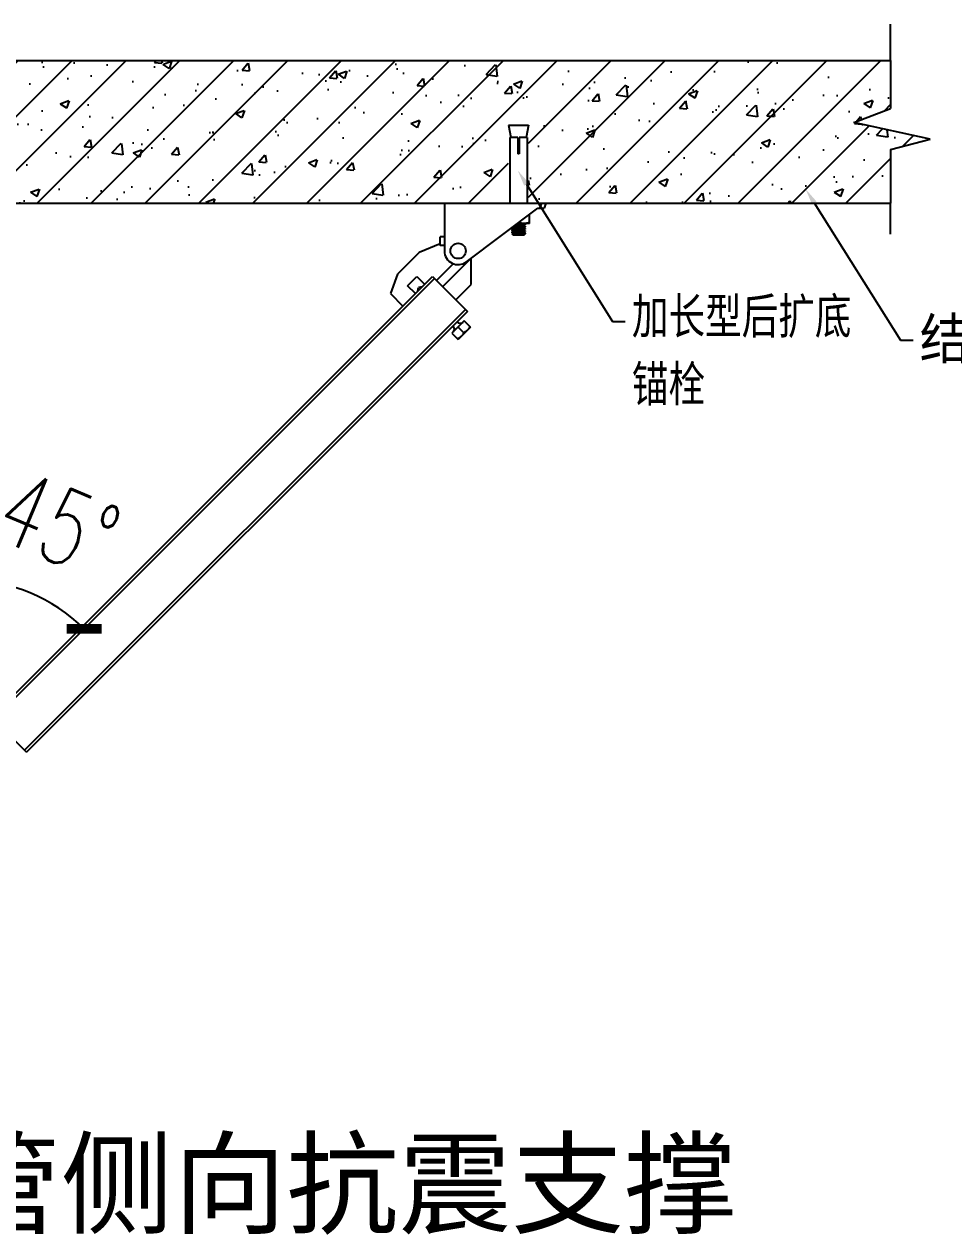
# Model space of a CAD drawing. Extents: x -452079 to 117456, y 3902 to 836955.
# Drawn here: x -265778 to -260150, y 686003 to 693335 of the extents above; entities that cross this region are included whole.
import ezdxf
from ezdxf import colors
from ezdxf.entities.mleader import LeaderData, LeaderLine
from ezdxf.math import Vec2, Vec3

# ---------------------------------------------------------------- set-up
doc = ezdxf.new("R2010")
doc.units = 0
doc.header["$LTSCALE"] = 1000
doc.header["$MEASUREMENT"] = 0
doc.linetypes.add('AUDIT_D_160901175043-111', pattern=[0])
doc.linetypes.add('AUDIT_D_160901175043-122', pattern=[0])
doc.layers.add('总说明', color=2, linetype='Continuous')
doc.styles.add('DIM_FONT', font='SIMPLEX', dxfattribs={"width": 0.7, "bigfont": 'GBCBIG'})
doc.styles.add('ST', font='')
doc.styles.add('标题文字', font='txt.shx', dxfattribs={"bigfont": 'hztxt.shx'})
doc.styles.get('ST').set_extended_font_data('SimHei')
doc.dimstyles.new('DIMN150', dxfattribs={"dimscale": 1.5, "dimtxt": 300, "dimasz": 100, "dimexe": 250, "dimexo": 300, "dimgap": 150, "dimtad": 1, "dimdec": 0, "dimzin": 0, "dimdsep": 46, "dimtxsty": 'DIM_FONT', "dimblk": 'ARCHTICK', "dimcen": 0.09, "dimclrt": 7, "dimazin": 2, "dimtfac": 1, "dimtdec": 0, "dimtix": 1, "dimtmove": 2, "dimatfit": 3, "dimfxl": 0, "dimtolj": 1, "dimtzin": 0, "dimarcsym": 0})

# ---------------------------------------------------------------- blocks, each defined once
blk = doc.blocks.new('_ArchTick')
at = {"color": 0, "linetype": 'ByBlock', "const_width": 0.4}
blk.add_lwpolyline([(-0.5, -0.5), (0.5, 0.5)], dxfattribs=at)
blk = doc.blocks.new('*D324')
at = {"layer": '总说明', "color": 0, "linetype": 'Continuous', "lineweight": -2, "transparency": 16777216}
blk.add_arc((-266127.6, 688961.8), 1005.9, 45, 90, dxfattribs=at)
at = {"layer": '总说明', "color": 0, "linetype": 'Continuous', "lineweight": -2, "transparency": 16777216, "xscale": 150, "yscale": 150, "zscale": 150}
for p, rotation in [((-266127.6, 689967.7), 180.0000000000005), ((-265416.3, 689673.1), 315.0000000000401)]:
    blk.add_blockref('_ArchTick', p, dxfattribs=dict(at, rotation=rotation))
at = {"layer": '总说明', "color": 7, "linetype": 'Continuous', "transparency": 16777216, "insert": (-265570.5, 690306.9), "char_height": 450, "attachment_point": 5, "rotation": 337.5, "style": 'DIM_FONT'}
blk.add_mtext('\\A1;45°', dxfattribs=at)

msp = doc.modelspace()

# ---------------------------------------------------------------- hatches: boundary and pattern name
at = {"layer": '总说明', "linetype": 'Continuous'}
h = msp.add_hatch(dxfattribs=at)
h.set_pattern_fill('ANSI31', color=33, scale=1846.2816, style=0)
h.set_pattern_definition([(45, (-2066433.74, -3989435.69), (-163.18978, 163.18978), [])])
h.paths.add_polyline_path([(-266433.36, 692722.61), (-266313.72, 692722.61), (-266313.72, 692250.7), (-266433.36, 692250.7)])
h.paths.add_polyline_path([(-262845.6, 692722.61), (-262725.96, 692722.61), (-262725.96, 692250.7), (-262845.6, 692250.7)])
h.paths.add_polyline_path([(-267604.87, 692639.1), (-268066.61, 692739.26), (-267844.18, 692825.33), (-267844.18, 693114.76), (-260532.9, 693114.76), (-260532.9, 692825.33), (-260755.34, 692739.26), (-260293.6, 692639.1), (-260532.9, 692575.05), (-260532.9, 692250.7), (-262620.21, 692250.7), (-263234.43, 692250.7), (-267844.18, 692250.7), (-267844.18, 692575.05)])
h = msp.add_hatch(dxfattribs=at)
h.set_pattern_fill('AR-CONC', color=33, scale=73.851264, style=0)
h.set_pattern_definition([(50, (-2066433.74, -3989435.7), (529.70571, -46.343245), [55.38845, -609.27293]), (355, (-2066433.74, -3989435.7), (-102.469614, 555.5034), [44.31076, -487.41834]), (100.4514, (-2066389.6, -3989439.55), (427.23649, 509.159816), [47.072936, -517.80231]), (46.1842, (-2066433.74, -3989288), (788.171004, -122.23788), [83.08267, -913.90939]), (96.6356, (-2066368.06, -3989298.2), (690.26022, 719.39836), [70.6094, -776.70334]), (351.1842, (-2066433.7, -3989288), (690.25966, 719.3989), [66.46614, -731.12751]), (21, (-2066359.9, -3989324.9), (440.823403, -297.33914), [55.38845, -609.27293]), (326, (-2066359.9, -3989324.9), (179.69145, 535.532474), [44.31076, -487.41834]), (71.4514, (-2066323.15, -3989349.7), (620.51503, 238.19285), [47.072936, -517.80231]), (37.5, (-2066433.74, -3989435.69), (8.980207, 245.846319), [0, -481.510241, 0, -494.803469, 0, -489.264624]), (7.5, (-2066433.74, -3989435.69), (194.280179, 291.278035), [0, -282.111828, 0, -470.432552, 0, -186.474442]), (327.5, (-2066598.42, -3989435.69), (394.234617, -16.657058), [0, -184.62816, 0, -576.03986, 0, -764.360582]), (317.5, (-2066672.28, -3989435.7), (430.690358, 73.928795), [0, -240.016608, 0, -382.549548, 0, -542.80679])])
h.paths.add_polyline_path([(-266433.36, 692722.61), (-266313.72, 692722.61), (-266313.72, 692250.7), (-266433.36, 692250.7)])
h.paths.add_polyline_path([(-262845.6, 692722.61), (-262725.96, 692722.61), (-262725.96, 692250.7), (-262845.6, 692250.7)])
h.paths.add_polyline_path([(-267604.87, 692639.1), (-268066.61, 692739.26), (-267844.18, 692825.33), (-267844.18, 693114.76), (-260532.9, 693114.76), (-260532.9, 692825.33), (-260755.34, 692739.26), (-260293.6, 692639.1), (-260532.9, 692575.05), (-260532.9, 692250.7), (-262620.21, 692250.7), (-263234.43, 692250.7), (-267844.18, 692250.7), (-267844.18, 692575.05)])

# ---------------------------------------------------------------- linework, layer by layer
at = {"layer": '总说明', "color": 133, "linetype": 'Continuous'}
for p, q in [((-267844.18, 693114.76), (-260532.9, 693114.76)), ((-267844.18, 692250.7), (-263234.43, 692250.7)), ((-262620.21, 692250.7), (-260532.9, 692250.7))]:
    msp.add_line(p, q, dxfattribs=at)
at = {"layer": '总说明', "color": 3, "linetype": 'Continuous'}
for p, q in [((-262845.6, 692722.61), (-262831.89, 692649.5)), ((-262845.6, 692722.61), (-262725.96, 692722.61)), ((-262725.96, 692722.61), (-262739.67, 692649.5)), ((-262838.85, 692649.5), (-262838.85, 692549.8)), ((-262789.1, 692649.5), (-262838.85, 692649.5)), ((-262789.1, 692649.5), (-262789.1, 692549.8)), ((-262782.46, 692649.5), (-262782.46, 692549.8)), ((-262732.71, 692649.5), (-262782.46, 692649.5)), ((-262732.71, 692649.5), (-262732.71, 692549.8)), ((-262789.1, 692616.27), (-262782.46, 692616.27)), ((-262838.95, 692549.8), (-262838.95, 692250.7)), ((-262838.85, 692549.8), (-262838.95, 692549.8)), ((-262782.46, 692549.8), (-262789.1, 692549.8)), ((-262732.61, 692549.8), (-262732.71, 692549.8)), ((-262732.61, 692549.8), (-262732.61, 692250.7)), ((-262719.31, 692127.74), (-262719.31, 692183.21)), ((-262825.66, 692095.17), (-262825.55, 692095.3)), ((-262825.66, 692095.17), (-262825.66, 692092.51)), ((-262825.55, 692092.39), (-262825.66, 692092.51)), ((-262825.66, 692084.54), (-262825.55, 692084.66)), ((-262825.66, 692084.54), (-262825.66, 692081.88)), ((-262825.55, 692081.76), (-262825.66, 692081.88)), ((-262825.66, 692073.9), (-262825.55, 692074.03)), ((-262825.66, 692073.9), (-262825.66, 692071.24)), ((-262825.55, 692071.12), (-262825.66, 692071.24)), ((-262825.55, 692103.02), (-262819.93, 692099.77)), ((-262819.78, 692098.64), (-262825.55, 692095.3)), ((-262825.55, 692092.39), (-262819.93, 692089.14)), ((-262819.78, 692088.01), (-262825.55, 692084.66)), ((-262825.55, 692081.76), (-262819.93, 692078.5)), ((-262819.78, 692077.37), (-262825.55, 692074.03)), ((-262825.55, 692071.12), (-262819.93, 692067.87)), ((-262825.33, 692103.41), (-262824.99, 692103.46)), ((-262824.79, 692063.84), (-262824.82, 692063.76)), ((-262819.01, 692057.95), (-262824.82, 692063.76)), ((-262819.78, 692066.74), (-262824.79, 692063.84)), ((-262819.9, 692099.83), (-262819.9, 692098.64)), ((-262819.9, 692089.19), (-262819.9, 692088.01)), ((-262819.9, 692078.56), (-262819.9, 692077.37)), ((-262819.9, 692067.92), (-262819.9, 692066.74)), ((-262819.79, 692088.04), (-262819.58, 692088.12)), ((-262819.78, 692077.38), (-262819.57, 692077.47)), ((-262819.77, 692066.73), (-262819.55, 692066.82)), ((-262757.57, 692064.6), (-262813.96, 692064.6)), ((-262781.23, 692058.84), (-262806.47, 692058.84)), ((-262794.26, 692126.71), (-262770.52, 692127.74)), ((-262719.31, 692127.74), (-262792.9, 692127.74)), ((-262752.55, 692057.95), (-262750.11, 692060.38)), ((-262752.31, 692094.18), (-262751.81, 692094.41)), ((-262752.17, 692115.48), (-262751.84, 692115.7)), ((-262752.11, 692126.13), (-262751.85, 692126.34)), ((-262752.03, 692083.65), (-262751.8, 692083.76)), ((-262752.02, 692073.01), (-262751.79, 692073.12)), ((-262751.78, 692126.27), (-262749.24, 692127.74)), ((-262751.78, 692115.63), (-262746.01, 692118.98)), ((-262751.78, 692105), (-262746.01, 692108.34)), ((-262751.78, 692094.36), (-262746.01, 692097.71)), ((-262751.78, 692083.73), (-262746.01, 692087.07)), ((-262751.78, 692073.09), (-262746.01, 692076.44)), ((-262751.78, 692062.46), (-262746.01, 692065.8)), ((-262751.66, 692125.08), (-262751.66, 692126.27)), ((-262751.66, 692114.45), (-262751.66, 692115.63)), ((-262751.66, 692103.81), (-262751.66, 692105)), ((-262751.66, 692093.18), (-262751.66, 692094.36)), ((-262751.66, 692082.54), (-262751.66, 692083.73)), ((-262751.66, 692071.91), (-262751.66, 692073.09)), ((-262751.66, 692061.27), (-262751.66, 692062.46)), ((-262746.01, 692121.88), (-262751.62, 692125.14)), ((-262746.01, 692111.25), (-262751.62, 692114.5)), ((-262746.01, 692100.61), (-262751.62, 692103.87)), ((-262746.01, 692089.98), (-262751.62, 692093.23)), ((-262746.01, 692079.34), (-262751.62, 692082.6)), ((-262746.01, 692068.71), (-262751.62, 692071.96)), ((-262751.09, 692061.02), (-262751.62, 692061.33)), ((-262750.15, 692060.47), (-262751.09, 692061.02)), ((-262750.15, 692060.47), (-262750.11, 692060.38)), ((-262745.9, 692121.76), (-262746.01, 692121.88)), ((-262746.01, 692118.98), (-262745.9, 692119.1)), ((-262745.9, 692111.12), (-262746.01, 692111.25)), ((-262746.01, 692108.34), (-262745.9, 692108.47)), ((-262745.9, 692100.49), (-262746.01, 692100.61)), ((-262746.01, 692097.71), (-262745.9, 692097.83)), ((-262745.9, 692089.86), (-262746.01, 692089.98)), ((-262746.01, 692087.07), (-262745.9, 692087.2)), ((-262745.9, 692079.22), (-262746.01, 692079.34)), ((-262746.01, 692076.44), (-262745.9, 692076.56)), ((-262745.9, 692068.59), (-262746.01, 692068.71)), ((-262745.9, 692065.93), (-262746.01, 692065.8)), ((-262745.9, 692121.76), (-262745.9, 692119.1)), ((-262745.9, 692111.12), (-262745.9, 692108.47)), ((-262745.9, 692100.49), (-262745.9, 692097.83)), ((-262745.9, 692089.86), (-262745.9, 692087.2)), ((-262745.9, 692079.22), (-262745.9, 692076.56)), ((-262745.9, 692068.59), (-262745.9, 692065.93)), ((-262752.55, 692057.95), (-262819.01, 692057.95))]:
    msp.add_line(p, q, dxfattribs=at)
at = {"layer": '总说明', "color": 5, "linetype": 'Continuous'}
for p, q in [((-263234.43, 692250.7), (-263234.43, 691961.58)), ((-263234.43, 692250.7), (-262620.21, 692250.7)), ((-263101.33, 691895.23), (-262669.46, 692220.79)), ((-262669.46, 692220.79), (-262631.1, 692220.79)), ((-262646.75, 692250.7), (-262658.18, 692220.79)), ((-262620.21, 692250.7), (-262631.1, 692220.79)), ((-263260.44, 692005.31), (-263386.87, 691951.64)), ((-263260.44, 691995.48), (-263260.44, 692047.99)), ((-263234.43, 692047.99), (-263260.44, 692047.99)), ((-263234.43, 691995.48), (-263260.44, 691995.48)), ((-263386.87, 691951.64), (-263518.46, 691820.05)), ((-263071.58, 691759.34), (-263071.58, 691917.66)), ((-263180.62, 691884.36), (-263282.61, 691782.37)), ((-263090.24, 691900.48), (-263245.48, 691745.24)), ((-263518.46, 691820.05), (-263560.37, 691702.94)), ((-263456.97, 691749.94), (-263400.57, 691806.34)), ((-263400.57, 691806.34), (-263353.58, 691759.34)), ((-263560.37, 691702.94), (-263485.17, 691627.75)), ((-263409.97, 691702.94), (-263456.97, 691749.94)), ((-263395.2, 691717.72), (-263391.17, 691740.54)), ((-263368.35, 691744.57), (-263391.17, 691740.54)), ((-263165.58, 691665.35), (-263071.58, 691759.34)), ((-263113.88, 691538.45), (-263189.08, 691463.25)), ((-263076.28, 691500.85), (-263151.48, 691425.65)), ((-263117.24, 691466.61), (-263151.48, 691500.85)), ((-263076.28, 691500.85), (-263113.88, 691538.45)), ((-263189.08, 691463.25), (-263151.48, 691425.65))]:
    msp.add_line(p, q, dxfattribs=at)
at = {"layer": '总说明', "color": 2, "linetype": 'Continuous'}
for p, q in [((-265976.1, 689136.82), (-263306.58, 691806.34)), ((-263294.83, 691794.59), (-265964.35, 689125.07)), ((-263306.58, 691806.34), (-263095.08, 691594.85)), ((-263106.83, 691606.6), (-265776.36, 688937.07)), ((-263095.08, 691594.85), (-265764.61, 688925.32)), ((-265976.1, 689136.82), (-265764.61, 688925.32))]:
    msp.add_line(p, q, dxfattribs=at)
at = {"layer": '总说明', "color": 4, "linetype": 'AUDIT_D_160901175043-122'}
for points in [[(-260532.9, 693114.76), (-260532.9, 693334.83)], [(-260532.9, 693114.76), (-260532.9, 692825.33)], [(-260755.34, 692739.26), (-260532.9, 692825.33)], [(-260293.6, 692639.1), (-260755.34, 692739.26)], [(-260532.9, 692575.05), (-260293.6, 692639.1)], [(-260532.9, 692575.05), (-260532.9, 692250.7)], [(-260532.9, 692062.5), (-260532.9, 692250.7)]]:
    msp.add_lwpolyline(points, dxfattribs=at)
at = {"layer": '总说明', "color": 5, "linetype": 'Continuous'}
msp.add_circle((-263151.34, 691961.58), 46.53, dxfattribs=at)
for centre, radius, start, end in [((-263151.34, 691961.58), 83.08, 180, 307.0107), ((-263151.34, 691961.58), 86.41, 314.99876, 322.247868), ((-263201, 691488.93), 26.82, 322.62815, 45), ((-263139.56, 691550.37), 26.82, 225, 307.37185)]:
    msp.add_arc(centre, radius, start, end, dxfattribs=at)
at = {"layer": '总说明', "color": 3, "linetype": 'Continuous'}
for points, start_tangent, end_tangent in [([(-262752.55, 692127.74), (-262759.07, 692127.99), (-262765.6, 692128.72), (-262772.16, 692129.91), (-262778.85, 692131.56), (-262785.25, 692133.5)], (-1, 0), (-0.9498228, 0.3127884)), ([(-262719.31, 692133.68), (-262726.24, 692131.56), (-262732.93, 692129.91), (-262739.5, 692128.71), (-262746.02, 692127.99), (-262752.55, 692127.74)], (-0.9486833, -0.3162278), (-1, -0.0000009)), ([(-262825.66, 692092.51), (-262824.89, 692092.85)], (0, 1), (0.9963284, 0.0856142)), ([(-262825.66, 692081.88), (-262824.89, 692082.21)], (0, 1), (0.9963284, 0.0856142)), ([(-262825.66, 692071.24), (-262824.89, 692071.58)], (0, 1), (0.9963284, 0.0856142)), ([(-262825.6, 692084.7), (-262824.79, 692084.89), (-262822.17, 692085.25), (-262817.91, 692085.61), (-262812.33, 692085.96), (-262805.64, 692086.31), (-262798.05, 692086.67), (-262789.89, 692087.02), (-262781.62, 692087.37), (-262773.46, 692087.73), (-262765.89, 692088.08), (-262759.2, 692088.43), (-262753.63, 692088.78), (-262749.38, 692089.14), (-262746.76, 692089.5), (-262745.9, 692089.83)], (0.6717033, 0.7408202), (0.0792568, 0.9968542)), ([(-262825.6, 692074.07), (-262824.81, 692074.25), (-262822.28, 692074.61), (-262818.13, 692074.96), (-262812.62, 692075.31), (-262805.93, 692075.67), (-262798.38, 692076.02), (-262790.33, 692076.37), (-262782.08, 692076.72), (-262773.83, 692077.08), (-262766.09, 692077.44), (-262759.34, 692077.79), (-262753.74, 692078.14), (-262749.44, 692078.5), (-262746.78, 692078.86), (-262745.9, 692079.2)], (0.6790589, 0.7340838), (0.0779181, 0.9969598)), ([(-262825.59, 692095.34), (-262824.84, 692095.52), (-262822.34, 692095.87), (-262818.3, 692096.22), (-262813.02, 692096.56), (-262806.63, 692096.9), (-262799.26, 692097.25), (-262791.34, 692097.59), (-262783.33, 692097.94), (-262775.46, 692098.27)], (0.6930771, 0.7208634), (0.9990361, 0.0438962)), ([(-262824.99, 692103.46), (-262823.01, 692103.77), (-262819.78, 692104.08), (-262815.42, 692104.39), (-262810.06, 692104.7), (-262803.88, 692105.01), (-262797.11, 692105.32), (-262789.95, 692105.63), (-262782.65, 692105.94), (-262775.46, 692106.25)], (0.9940161, 0.1092332), (0.9990361, 0.0438962)), ([(-262824.89, 692092.85), (-262822.62, 692093.18), (-262818.94, 692093.51), (-262813.98, 692093.84), (-262807.94, 692094.18), (-262801.04, 692094.51), (-262793.56, 692094.84), (-262785.78, 692095.17), (-262778, 692095.5), (-262770.52, 692095.84), (-262763.62, 692096.17), (-262757.58, 692096.5), (-262752.62, 692096.83), (-262748.94, 692097.17), (-262746.67, 692097.5), (-262745.97, 692097.67)], (0.9963284, 0.0856143), (0.7215239, 0.6923896)), ([(-262824.89, 692082.21), (-262822.62, 692082.54), (-262818.94, 692082.88), (-262813.98, 692083.21), (-262807.94, 692083.54), (-262801.04, 692083.87), (-262793.56, 692084.21), (-262785.78, 692084.54), (-262778, 692084.87), (-262770.52, 692085.2), (-262763.62, 692085.53), (-262757.58, 692085.87), (-262752.62, 692086.2), (-262748.94, 692086.53), (-262746.67, 692086.86), (-262745.97, 692087.03)], (0.9963284, 0.0856143), (0.7215239, 0.6923896)), ([(-262824.89, 692071.58), (-262822.62, 692071.91), (-262818.94, 692072.24), (-262813.98, 692072.57), (-262807.94, 692072.91), (-262801.04, 692073.24), (-262793.56, 692073.57), (-262785.78, 692073.9), (-262778, 692074.24), (-262770.52, 692074.57), (-262763.62, 692074.9), (-262757.58, 692075.23), (-262752.62, 692075.57), (-262748.94, 692075.9), (-262746.67, 692076.23), (-262745.97, 692076.4)], (0.9963284, 0.0856143), (0.7215239, 0.6923896)), ([(-262813.96, 692064.6), (-262818.73, 692064.39), (-262822.21, 692064.18), (-262824.27, 692063.97), (-262824.8, 692063.87)], (-0.9992371, -0.0390534), (-0.8628856, -0.5053993)), ([(-262820.91, 692106.67), (-262818.07, 692106.87), (-262812.6, 692107.22), (-262805.82, 692107.57), (-262798.05, 692107.94), (-262789.79, 692108.3), (-262781.55, 692108.65), (-262773.35, 692109), (-262765.62, 692109.36), (-262758.87, 692109.72), (-262753.41, 692110.07), (-262749.32, 692110.42), (-262746.76, 692110.77), (-262745.9, 692111.1)], (0.995595, 0.0937586), (0.0795282, 0.9968326)), ([(-262819.87, 692099.85), (-262819.88, 692099.88), (-262818.76, 692100.26), (-262815.98, 692100.64), (-262811.69, 692101.02), (-262806.08, 692101.41), (-262799.46, 692101.79), (-262792.15, 692102.17), (-262784.52, 692102.55), (-262776.95, 692102.93)], (-0.5554906, 0.8315228), (0.9986842, 0.0512828)), ([(-262819.88, 692089.2), (-262819.89, 692089.23), (-262818.85, 692089.61), (-262816.15, 692089.99), (-262811.92, 692090.37), (-262806.37, 692090.75), (-262799.79, 692091.13), (-262792.5, 692091.51), (-262784.88, 692091.89), (-262777.3, 692092.27), (-262770.14, 692092.65), (-262763.78, 692093.04), (-262758.52, 692093.42), (-262754.63, 692093.8), (-262752.31, 692094.18)], (-0.5105133, 0.8598699), (0.9319592, 0.3625631)), ([(-262819.89, 692078.56), (-262819.9, 692078.58), (-262818.94, 692078.96), (-262816.31, 692079.34), (-262812.15, 692079.72), (-262806.66, 692080.1), (-262800.12, 692080.48), (-262792.86, 692080.86), (-262785.24, 692081.24), (-262777.65, 692081.62), (-262770.46, 692082), (-262764.05, 692082.38), (-262758.73, 692082.76), (-262754.78, 692083.14), (-262752.38, 692083.52), (-262752.03, 692083.65)], (-0.3875628, 0.9218433), (0.9225006, 0.3859957)), ([(-262819.9, 692067.92), (-262819.9, 692067.93), (-262819.02, 692068.31), (-262816.47, 692068.69), (-262812.38, 692069.07), (-262806.94, 692069.45), (-262800.45, 692069.83), (-262793.21, 692070.21), (-262785.6, 692070.59), (-262778, 692070.97), (-262770.79, 692071.35), (-262764.33, 692071.73), (-262758.96, 692072.11), (-262754.93, 692072.49), (-262752.45, 692072.87), (-262752.02, 692073.01)], (-0.0997339, 0.9950141), (0.9344566, 0.3560771)), ([(-262819.81, 692098.69), (-262818.76, 692098.93), (-262815.98, 692099.31), (-262811.69, 692099.7), (-262806.08, 692100.08), (-262799.46, 692100.46), (-262792.15, 692100.84), (-262784.52, 692101.22), (-262776.95, 692101.6)], (0.8489621, 0.5284537), (0.9986842, 0.0512828)), ([(-262819.58, 692088.12), (-262818.85, 692088.28), (-262816.15, 692088.66), (-262811.92, 692089.04), (-262806.37, 692089.42), (-262799.79, 692089.8), (-262792.5, 692090.18), (-262784.88, 692090.56), (-262777.3, 692090.95), (-262770.14, 692091.33), (-262763.78, 692091.71), (-262758.52, 692092.09), (-262754.63, 692092.47), (-262752.31, 692092.85), (-262751.68, 692093.2)], (0.9550911, 0.2963123), (0.5394056, 0.842046)), ([(-262819.57, 692077.47), (-262818.94, 692077.63), (-262816.31, 692078.01), (-262812.15, 692078.39), (-262806.66, 692078.77), (-262800.12, 692079.15), (-262792.86, 692079.53), (-262785.24, 692079.91), (-262777.65, 692080.29), (-262770.46, 692080.67), (-262764.05, 692081.05), (-262758.73, 692081.43), (-262754.78, 692081.81), (-262752.38, 692082.19), (-262751.67, 692082.55)], (0.9504019, 0.3110245), (0.4630925, 0.8863099)), ([(-262819.55, 692066.82), (-262819.02, 692066.98), (-262816.47, 692067.36), (-262812.38, 692067.74), (-262806.94, 692068.12), (-262800.45, 692068.5), (-262793.21, 692068.88), (-262785.6, 692069.26), (-262778, 692069.64), (-262770.79, 692070.02), (-262764.33, 692070.4), (-262758.96, 692070.78), (-262754.93, 692071.16), (-262752.45, 692071.54), (-262751.66, 692071.91)], (0.9435973, 0.3310955), (0.2698541, 0.9629012)), ([(-262816.62, 692109.86), (-262815.81, 692109.97), (-262811.45, 692110.35), (-262805.79, 692110.73), (-262799.13, 692111.11), (-262791.79, 692111.49), (-262784.16, 692111.87), (-262776.6, 692112.25), (-262769.5, 692112.63), (-262763.23, 692113.01), (-262758.09, 692113.39), (-262754.34, 692113.77), (-262752.17, 692114.15), (-262751.72, 692114.49)], (0.9907165, 0.1359439), (0.5538794, 0.8325969)), ([(-262814.57, 692111.43), (-262811.45, 692111.68), (-262805.79, 692112.06), (-262799.13, 692112.44), (-262791.79, 692112.82), (-262784.16, 692113.2), (-262776.6, 692113.58), (-262769.5, 692113.96), (-262763.23, 692114.34), (-262758.09, 692114.72), (-262754.34, 692115.1), (-262752.17, 692115.48)], (0.9956035, 0.0936682), (0.8799341, 0.4750958)), ([(-262813.96, 692064.6), (-262807.42, 692064.96), (-262799.91, 692065.31), (-262791.77, 692065.67), (-262783.36, 692066.03), (-262775.06, 692066.39), (-262767.24, 692066.75), (-262760.24, 692067.1), (-262754.38, 692067.46), (-262749.92, 692067.82), (-262747.06, 692068.18), (-262745.92, 692068.54), (-262745.93, 692068.56)], (0.9982054, 0.0598828), (-0.5810597, 0.813861)), ([(-262809.31, 692115.37), (-262807.94, 692115.44), (-262801.04, 692115.78), (-262793.56, 692116.11), (-262785.78, 692116.44), (-262778, 692116.77), (-262770.52, 692117.11), (-262763.62, 692117.44), (-262757.58, 692117.77), (-262752.62, 692118.1), (-262748.94, 692118.44), (-262746.67, 692118.77), (-262745.97, 692118.94)], (0.9986831, 0.0513031), (0.7215239, 0.6923896)), ([(-262806.47, 692058.84), (-262800.71, 692059.68), (-262793.98, 692060.53), (-262786.7, 692061.35), (-262779.22, 692062.16), (-262771.57, 692062.98), (-262764.2, 692063.79), (-262757.57, 692064.6)], (0.9871164, 0.1600036), (0.9917689, 0.1280407)), ([(-262806.47, 692058.84), (-262800.34, 692059.2), (-262793.56, 692059.56), (-262786.44, 692059.91), (-262779.29, 692060.27), (-262772.42, 692060.63), (-262766.15, 692060.98), (-262760.75, 692061.34), (-262756.45, 692061.7), (-262753.45, 692062.05), (-262751.88, 692062.41), (-262751.85, 692062.48)], (0.9980601, 0.0622576), (0.3324466, 0.9431221)), ([(-262805.53, 692118.22), (-262798.38, 692118.56), (-262790.3, 692118.91), (-262782.07, 692119.26), (-262773.8, 692119.62), (-262765.99, 692119.98), (-262759.17, 692120.34), (-262753.64, 692120.69), (-262749.4, 692121.04), (-262746.77, 692121.4), (-262745.9, 692121.74)], (0.9988464, 0.0480198), (0.078479, 0.9969158)), ([(-262801, 692121.64), (-262798.8, 692121.76), (-262791.44, 692122.14), (-262783.79, 692122.52), (-262776.25, 692122.9), (-262769.19, 692123.28), (-262762.96, 692123.66), (-262757.88, 692124.04), (-262754.2, 692124.42), (-262752.11, 692124.8), (-262751.74, 692125.14)], (0.9984991, 0.0547682), (0.5217252, 0.8531136)), ([(-262799.09, 692123.07), (-262798.8, 692123.09), (-262791.44, 692123.47), (-262783.79, 692123.85), (-262776.25, 692124.23), (-262769.19, 692124.61), (-262762.96, 692124.99), (-262757.88, 692125.37), (-262754.2, 692125.75), (-262752.11, 692126.13)], (0.9985795, 0.0532819), (0.8375242, 0.5464002)), ([(-262781.23, 692058.84), (-262774.12, 692059.21), (-262767.55, 692059.57), (-262761.82, 692059.93), (-262757.19, 692060.3), (-262753.88, 692060.66), (-262752.03, 692061.02), (-262751.76, 692061.33)], (0.9987499, 0.0499857), (0.4600572, 0.8878893)), ([(-262750.11, 692060.38), (-262751.06, 692060.17), (-262753.44, 692059.95), (-262757.09, 692059.73), (-262761.87, 692059.51), (-262767.7, 692059.29), (-262774.29, 692059.07), (-262781.23, 692058.84)], (-0.7070997, -0.7071138), (-0.9995012, -0.03158)), ([(-262776.95, 692102.93), (-262769.82, 692103.31), (-262763.5, 692103.69), (-262758.3, 692104.07), (-262754.48, 692104.45), (-262752.24, 692104.83), (-262751.82, 692105.06)], (0.9986842, 0.0512828), (0.8099488, 0.5865006)), ([(-262776.95, 692101.6), (-262769.82, 692101.98), (-262763.5, 692102.36), (-262758.3, 692102.74), (-262754.48, 692103.12), (-262752.24, 692103.5), (-262751.7, 692103.84)], (0.9986842, 0.0512828), (0.5621118, 0.8270613)), ([(-262775.46, 692106.25), (-262768.48, 692106.57), (-262762.1, 692106.88), (-262756.55, 692107.2), (-262752.01, 692107.52), (-262748.66, 692107.83), (-262746.59, 692108.15), (-262745.97, 692108.3)], (0.9990361, 0.0438962), (0.7548159, 0.6559367)), ([(-262775.46, 692098.27), (-262768.46, 692098.59), (-262762.03, 692098.91), (-262756.5, 692099.23), (-262751.98, 692099.54), (-262748.63, 692099.86), (-262746.59, 692100.17)], (0.9990361, 0.0438962), (0.9945991, 0.1037914)), ([(-262746.1, 692065.88), (-262746.3, 692065.69), (-262748.41, 692065.32), (-262752.22, 692064.96), (-262757.57, 692064.6)], (-0.6348209, -0.7726593), (-0.9982018, -0.0599438)), ([(-262746.59, 692100.17), (-262745.9, 692100.49)], (0.9945991, 0.1037914), (0, 1)), ([(-262745.9, 692121.74), (-262745.9, 692121.76)], (0.0784785, 0.9969158), (0, 1)), ([(-262745.9, 692111.1), (-262745.9, 692111.12)], (0.0795283, 0.9968326), (0, 1)), ([(-262745.9, 692089.83), (-262745.9, 692089.86)], (0.0792575, 0.9968542), (0, 1)), ([(-262745.9, 692079.2), (-262745.9, 692079.22)], (0.0779185, 0.9969597), (0, 1))]:
    msp.add_spline(points, degree=3, dxfattribs=dict(at, start_tangent=start_tangent, end_tangent=end_tangent))
at = {"layer": '总说明', "color": 5, "linetype": 'Continuous'}
for points, start_tangent, end_tangent in [([(-263095.08, 691482.05), (-263098.91, 691478.5), (-263103.02, 691475.22), (-263107.41, 691472.18), (-263112.12, 691469.33), (-263117.24, 691466.61)], (-0.7071074, -0.7071061), (-0.8944272, -0.4472136)), ([(-263079.64, 691504.21), (-263082.36, 691499.09), (-263085.21, 691494.37), (-263088.25, 691489.99), (-263091.53, 691485.88), (-263095.08, 691482.05)], (-0.4472136, -0.8944272), (-0.7071068, -0.7071068)), ([(-263132.68, 691444.45), (-263136.51, 691440.9), (-263140.62, 691437.62), (-263145, 691434.58), (-263149.72, 691431.73), (-263154.84, 691429.01)], (-0.7071072, -0.7071064), (-0.8944272, -0.4472136)), ([(-263117.24, 691466.61), (-263119.96, 691461.49), (-263122.81, 691456.78), (-263125.85, 691452.39), (-263129.13, 691448.28), (-263132.68, 691444.45)], (-0.4472136, -0.8944272), (-0.7071068, -0.7071068))]:
    msp.add_spline(points, degree=3, dxfattribs=dict(at, start_tangent=start_tangent, end_tangent=end_tangent))

# ---------------------------------------------------------------- texts
at = {"layer": '总说明', "color": 7, "linetype": 'AUDIT_D_160901175043-122', "style": 'ST'}
msp.add_text('单管侧向抗震支撑', height=500, dxfattribs=at).set_placement((-266920.87, 686062.26))

# ---------------------------------------------------------------- dimensions: what is measured, and where the dimension line sits
at = {"layer": '总说明', "linetype": 'Continuous'}
dim = msp.add_angular_dim_2l(base=(-265624.65, 689832.96), line1=((-263294.83, 691794.59), (-265964.35, 689125.07)), line2=((-266127.61, 691652.51), (-266127.61, 689525.59)), dimstyle='DIMN150', dxfattribs=at)
dim.commit()
dim.dimension.update_dxf_attribs({"geometry": '*D324', "text_midpoint": (-265570.46, 690306.9)})

# ---------------------------------------------------------------- leaders
at = {"layer": '总说明', "color": 4, "linetype": 'AUDIT_D_160901175043-122'}
ml = msp.add_multileader_mtext('Standard', dxfattribs=at)
ml.set_content('{\\W0.9;加长型后扩底锚栓}', color=4, style='标题文字')
ml.set_leader_properties(linetype='AUDIT_D_160901175043-111')
ml.build(insert=Vec2(0, 0))
ml.multileader.update_dxf_attribs({"dogleg_length": 0.36, "arrow_head_size": 98.47})
ctx = ml.context
ctx.base_point, ctx.char_height, ctx.arrow_head_size, ctx.landing_gap_size, ctx.plane_origin = Vec3(-262139.21, 691534.34), 246.1709, 98.47, 39.88, Vec3(-262852.73, 692344.03)
notes = []
notes.append((ctx, [(0, (1, 1, 0), (-262216.41, 691534.34), (1, 0), 77.21, [(0, [(-262790.07, 692448.79)], 0, [])])]))
ctx.mtext.insert, ctx.mtext.width, ctx.mtext.flow_direction = Vec3(-262099.33, 691682.04), 1375.0252, 5
ml = msp.add_multileader_mtext('Standard', dxfattribs=at)
ml.set_content('{\\fFangSong_GB2312|b0|i0|c134|p49;\\W0.9;结构体}', color=4, style='标题文字')
ml.set_leader_properties(linetype='AUDIT_D_160901175043-111')
ml.build(insert=Vec2(0, 0))
ml.multileader.update_dxf_attribs({"dogleg_length": 0.36, "arrow_head_size": 98.47})
ctx = ml.context
ctx.base_point, ctx.char_height, ctx.arrow_head_size, ctx.landing_gap_size, ctx.plane_origin = Vec3(-260396.55, 691421.8), 246.1709, 98.47, 39.88, Vec3(-261110.07, 692231.49)
notes.append((ctx, [(0, (1, 1, 0), (-260473.75, 691421.8), (1, 0), 77.21, [(0, [(-261047.41, 692336.26)], 0, [])])]))
ctx.mtext.insert, ctx.mtext.width, ctx.mtext.flow_direction = Vec3(-260356.67, 691553.03), 1375.0252, 5
for ctx, leaders in notes:
    for number, flags, end, landing, length, lines in leaders:
        leader = LeaderData()
        leader.index, (leader.has_last_leader_line, leader.has_dogleg_vector, leader.attachment_direction) = number, flags
        leader.last_leader_point, leader.dogleg_vector, leader.dogleg_length = Vec3(end), Vec3(landing), length
        for number, points, colour, breaks in lines:
            line = LeaderLine()
            line.index, line.vertices, line.color, line.breaks = number, Vec3.list(points), colors.encode_raw_color(colour), breaks
            leader.lines.append(line)
        ctx.leaders.append(leader)

doc.saveas('drawing.dxf')
